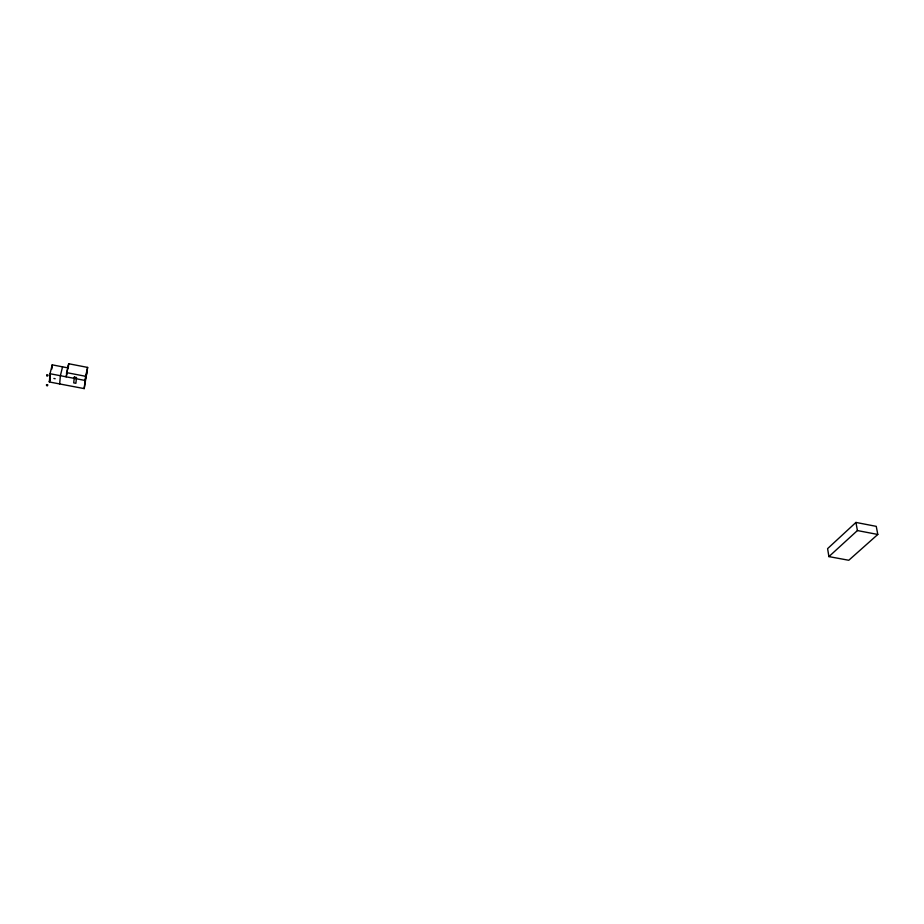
<?xml version="1.0" encoding="UTF-8"?>
<svg xmlns="http://www.w3.org/2000/svg" width="924" height="924" viewBox="0 0 924 924"><rect width="100%" height="100%" fill="white"/><g stroke="black" fill="none" stroke-linecap="round" stroke-linejoin="round"><path stroke-width="1.39" d="M49.376 381.982L50.011 373.723L52.229 364.841L68.272 367.948L68.676 363.733L87.641 367.417L84.2 388.611L49.376 381.982L50.312 378.193M51.894 368.988L52.229 364.841M59.656 383.945L60.383 375.71L62.543 366.84M68.676 363.733L66.147 376.819L85.135 380.457L87.156 371.61M84.2 388.611L85.609 376.287L87.641 367.417M66.459 373.539L68.33 365.742M67.059 373.019L66.147 376.819L50.011 373.723M49.399 381.647L50.37 377.754M49.665 378.32L50.3 375.722M46.801 375.04C46.246 377.824 49.827 374.474 46.962 374.925M55.174 378.736L53.881 378.459M855.936 522.43L827.592 548.637L828.909 556.606L848.775 560.267L877.8 534.465L876.252 526.357L855.936 522.43L857.403 530.561L828.909 556.606M66.54 372.615L85.609 376.287M857.403 530.561L877.8 534.465M47.621 384.858C45.033 383.541 47.309 387.583 47.736 385.077M74.324 377.084L73.724 382.882L75.883 383.298L76.496 377.5L74.324 377.084"/></g></svg>
